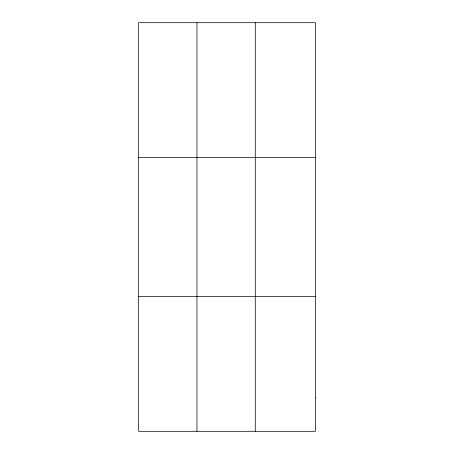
<?xml version="1.0" encoding="UTF-8"?>
<svg xmlns="http://www.w3.org/2000/svg" width="454" height="454" viewBox="0 0 454 454"><rect width="100%" height="100%" fill="white"/><g stroke="black" fill="none" stroke-linecap="round" stroke-linejoin="round"><path stroke-width="0.68" d="M196.957 22.7L196.957 431.3M255.279 22.7L255.279 431.3M138.635 157.538L315.365 157.538M138.635 296.462L315.365 296.462M315.365 397.591L315.365 431.3L138.635 431.3L138.635 22.7L315.365 22.7L315.365 397.591"/></g></svg>
